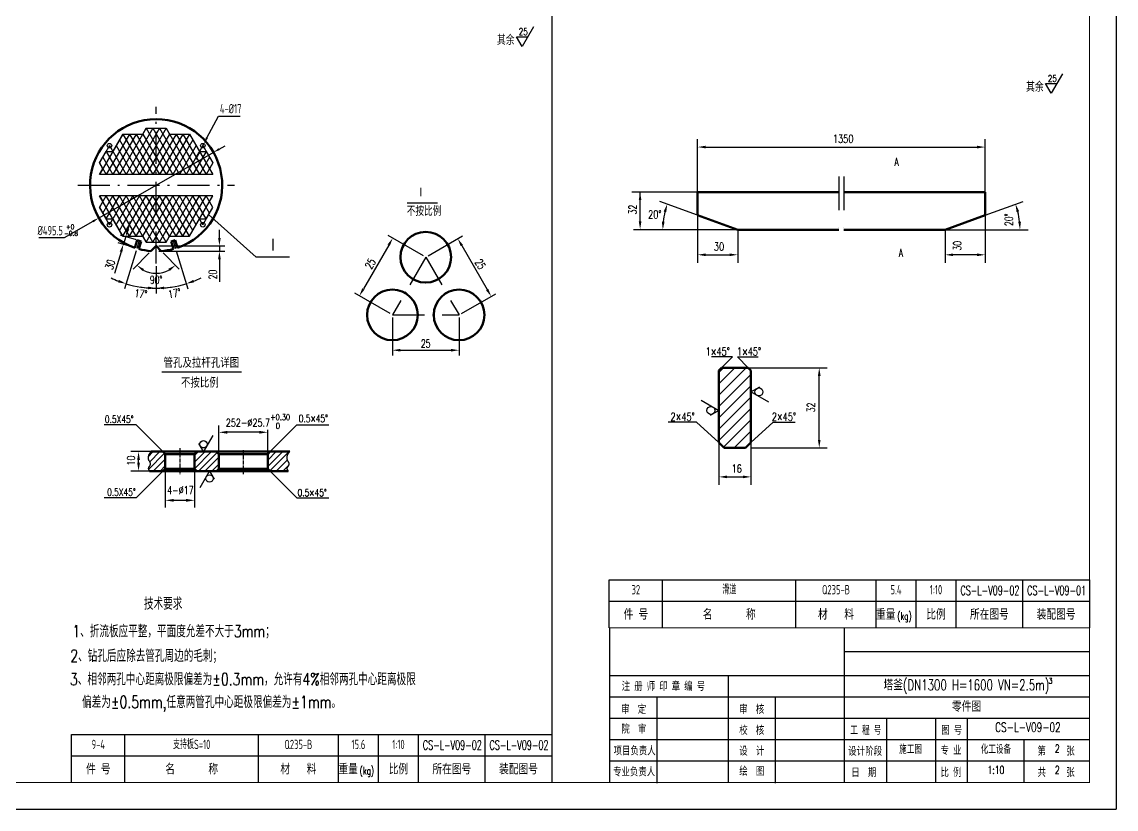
# Model space of a CAD drawing. Extents: x 28446 to 36913, y 3260 to 15560.
# Drawn here: x 32755 to 36856, y 3260 to 6211 of the extents above; entities that cross this region are included whole.
import ezdxf
from ezdxf.enums import TextEntityAlignment as Align

# ---------------------------------------------------------------- set-up
doc = ezdxf.new("R2010")
doc.units = 0
doc.header["$LTSCALE"] = 10
for name, pattern in [('ACAD_ISO10W100', [18.7, 12, -3, 0.7, -3]), ('ACAD_ISO12W100', [22.4, 12, -3, 0.7, -3, 0.7, -3]), ('CENTER', [2, 1.25, -0.25, 0.25, -0.25]), ('DASHDOT', [1, 0.5, -0.25, 0, -0.25]), ('DIVIDE', [31.75, 12.7, -6.35, 0, -6.35, 0, -6.35])]:
    doc.linetypes.add(name, pattern=pattern)
for name, color, linetype in [('1', 7, 'Continuous'), ('2', 1, 'Continuous'), ('ACHSEN', 7, 'DASHDOT'), ('CDR_DWG2', 2, 'Continuous'), ('CDR_DWG4', 3, 'ACAD_ISO12W100'), ('cen', 2, 'CENTER'), ('hgjy', 7, 'Continuous'), ('K1', 4, 'Continuous'), ('RENK', 7, 'Continuous'), ('tank', 1, 'Continuous'), ('tankx', 2, 'ACAD_ISO10W100'), ('tanky', 7, 'Continuous'), ('XS', 2, 'Continuous')]:
    doc.layers.add(name, color=color, linetype=linetype)
doc.layers.add('CDR_DWG1', color=1, linetype='Continuous', lineweight=50)
doc.styles.add('HGCAD', font='gbenor.shx', dxfattribs={"width": 0.75, "bigfont": 'gbcbig.shx'})
doc.styles.add('HZ', font='txt', dxfattribs={"width": 0.75, "bigfont": 'hztxt'})
doc.styles.add('hzfs', font='simplex.shx', dxfattribs={"width": 0.7, "bigfont": 'hzfs.shx'})
doc.styles.add('ST', font='', dxfattribs={"width": 0.75})
doc.styles.get('ST').set_extended_font_data('SimSun')
doc.dimstyles.new('HGCAD$0', dxfattribs={"dimscale": 10, "dimtxt": 3.5, "dimasz": 2.5, "dimexe": 1, "dimexo": 1, "dimgap": 1, "dimtad": 1, "dimdec": 0, "dimdsep": 46, "dimtxsty": 'HGCAD', "dimcen": 0, "dimclrd": 4, "dimclre": 4, "dimclrt": 7, "dimadec": 0, "dimazin": 0, "dimtfac": 0.7, "dimtmove": 0, "dimatfit": 0, "dimfxl": 1, "dimarcsym": 0})
doc.dimstyles.new('HGCAD$2', dxfattribs={"dimscale": 10, "dimtxt": 3.5, "dimasz": 2.5, "dimexe": 1, "dimexo": 1, "dimgap": 1, "dimtad": 2, "dimtih": 1, "dimdec": 0, "dimdsep": 46, "dimtxsty": 'HGCAD', "dimcen": 0, "dimclrd": 4, "dimclre": 4, "dimclrt": 7, "dimadec": 0, "dimazin": 0, "dimtfac": 0.7, "dimtmove": 0, "dimatfit": 0, "dimfxl": 1, "dimarcsym": 0})
doc.dimstyles.new('HGCAD$3', dxfattribs={"dimscale": 10, "dimtxt": 3.5, "dimasz": 2.5, "dimexe": 1, "dimexo": 1, "dimgap": 1, "dimtad": 1, "dimtoh": 1, "dimdec": 0, "dimdsep": 46, "dimtxsty": 'HGCAD', "dimcen": 0, "dimclrd": 4, "dimclre": 4, "dimclrt": 7, "dimadec": 0, "dimazin": 0, "dimtfac": 0.7, "dimtmove": 0, "dimatfit": 0, "dimfxl": 1, "dimarcsym": 0})

# ---------------------------------------------------------------- blocks, each defined once
blk = doc.blocks.new('*D92')
at = {"color": 4, "lineweight": -2}
for p, q in [((33494.5, 5734.2), (33516.2, 5746.6)), ((33472.8, 5721.8), (33042.7, 5475.7)), ((33021, 5463.2), (32912.6, 5401.2)), ((32912.6, 5401.2), (32818.5, 5401.2))]:
    blk.add_line(p, q, dxfattribs=at)
at = {"color": 4}
for points in [[(33492.4, 5737.8), (33496.5, 5730.6), (33472.8, 5721.8)], [(33018.9, 5466.9), (33023.1, 5459.6), (33042.7, 5475.7)]]:
    blk.add_solid(points, dxfattribs=at)
at = {"layer": 'Defpoints', "color": 0}
for p in [(33472.8, 5721.8), (33042.7, 5475.7)]:
    blk.add_point(p, dxfattribs=at)
at = {"color": 7, "insert": (32860.6, 5428.7), "char_height": 35, "attachment_point": 5, "style": 'HGCAD'}
blk.add_mtext('%%C495.5', dxfattribs=at)
blk = doc.blocks.new('*D111')
at = {"color": 4, "lineweight": -2}
for p, q in [((33448.1, 5776.2), (33491, 5858.1)), ((33491, 5858.1), (33573.2, 5858.1)), ((33429, 5739.9), (33436.5, 5754.1)), ((33417.4, 5717.8), (33405.8, 5695.6))]:
    blk.add_line(p, q, dxfattribs=at)
at = {"color": 4}
for points in [[(33444.4, 5778.1), (33451.8, 5774.3), (33436.5, 5754.1)], [(33413.7, 5719.7), (33421.1, 5715.8), (33429, 5739.9)]]:
    blk.add_solid(points, dxfattribs=at)
at = {"layer": 'Defpoints', "color": 0}
for p in [(33436.5, 5754.1), (33429, 5739.9)]:
    blk.add_point(p, dxfattribs=at)
at = {"color": 7, "insert": (33537.1, 5885.6), "char_height": 35, "attachment_point": 5, "style": 'HGCAD'}
blk.add_mtext('4-%%C17', dxfattribs=at)
blk = doc.blocks.new('*D122')
at = {"layer": 'ACHSEN', "color": 4, "linetype": 'ByBlock', "lineweight": -2}
for p, q in [((33182.4, 5352.2), (33139, 5210.2)), ((33257.7, 5294.9), (33257.7, 5192.5))]:
    blk.add_line(p, q, dxfattribs=at)
for start, end in [(244.0973, 248.5487), (253, 270), (274.4513, 278.9027)]:
    blk.add_arc((33257.7, 5598.7), 386.2, start, end, dxfattribs=at)
at = {"layer": 'ACHSEN', "color": 4, "linetype": 'ByBlock'}
for points in [[(33118.1, 5244), (33114.8, 5234.5), (33144.8, 5229.4)], [(33287.9, 5208.7), (33287.5, 5218.6), (33257.7, 5212.5)]]:
    blk.add_solid(points, dxfattribs=at)
at = {"layer": 'Defpoints', "color": 0, "linetype": 'ByBlock'}
for p in [(33257.7, 5892.5), (33194.1, 5390.5), (33185.3, 5361.8), (33257.7, 5304.9), (33181.8, 5220)]:
    blk.add_point(p, dxfattribs=at)
at = {"layer": 'ACHSEN', "color": 7, "linetype": 'ByBlock', "insert": (33200.6, 5191.5), "char_height": 30, "attachment_point": 5, "rotation": 352.0084, "style": 'hzfs'}
blk.add_mtext('17°', dxfattribs=at)
blk = doc.blocks.new('*D123')
at = {"layer": 'ACHSEN', "color": 4, "linetype": 'ByBlock', "lineweight": -2}
for p, q in [((33333.1, 5352.2), (33376.5, 5210.2)), ((33257.7, 5225.1), (33257.7, 5192.5))]:
    blk.add_line(p, q, dxfattribs=at)
for start, end in [(291.4513, 295.9027), (261.0973, 265.5487), (270, 287)]:
    blk.add_arc((33257.7, 5598.7), 386.2, start, end, dxfattribs=at)
at = {"layer": 'ACHSEN', "color": 4, "linetype": 'ByBlock'}
for points in [[(33228, 5218.6), (33227.6, 5208.7), (33257.7, 5212.5)], [(33400.6, 5234.5), (33397.3, 5244), (33370.7, 5229.4)]]:
    blk.add_solid(points, dxfattribs=at)
at = {"layer": 'Defpoints', "color": 0, "linetype": 'ByBlock'}
for p in [(33257.7, 5962.3), (33321.4, 5390.5), (33330.2, 5361.8), (33257.7, 5235.1), (33295.9, 5214.4)]:
    blk.add_point(p, dxfattribs=at)
at = {"layer": 'ACHSEN', "color": 7, "linetype": 'ByBlock', "insert": (33326.6, 5193.3), "char_height": 30, "attachment_point": 5, "rotation": 9.6348, "style": 'hzfs'}
blk.add_mtext('17°', dxfattribs=at)
blk = doc.blocks.new('*D124')
at = {"layer": 'ACHSEN', "color": 4, "linetype": 'ByBlock', "lineweight": -2}
for p, q in [((33231.4, 5344.7), (33171.2, 5284.5)), ((33284.1, 5344.7), (33344.3, 5284.5))]:
    blk.add_line(p, q, dxfattribs=at)
blk.add_arc((33257.7, 5371), 102.4, 241.8517, 298.1483, dxfattribs=at)
at = {"layer": 'ACHSEN', "color": 4, "linetype": 'ByBlock'}
for points in [[(33206.5, 5276.7), (33212.4, 5284.7), (33185.3, 5298.6)], [(33303, 5284.7), (33309, 5276.7), (33330.1, 5298.6)]]:
    blk.add_solid(points, dxfattribs=at)
at = {"layer": 'Defpoints', "color": 0, "linetype": 'ByBlock'}
for p in [(33238.5, 5351.7), (33257.7, 5371), (33257.7, 5371), (33277, 5351.7), (33231.2, 5272.1)]:
    blk.add_point(p, dxfattribs=at)
at = {"layer": 'ACHSEN', "color": 7, "linetype": 'ByBlock', "insert": (33257.7, 5243.6), "char_height": 30, "attachment_point": 5, "style": 'hzfs'}
blk.add_mtext('90°', dxfattribs=at)
blk = doc.blocks.new('*D125')
at = {"layer": 'ACHSEN', "color": 4, "linetype": 'ByBlock', "lineweight": -2}
for p, q in [((33495, 5401), (33495, 5431)), ((33267.7, 5371), (33515, 5371)), ((33267.7, 5351), (33515, 5351)), ((33495, 5371), (33495, 5351)), ((33495, 5321), (33495, 5237))]:
    blk.add_line(p, q, dxfattribs=at)
at = {"layer": 'ACHSEN', "color": 4, "linetype": 'ByBlock'}
for points in [[(33490, 5401), (33500, 5401), (33495, 5371)], [(33490, 5321), (33500, 5321), (33495, 5351)]]:
    blk.add_solid(points, dxfattribs=at)
at = {"layer": 'Defpoints', "color": 0, "linetype": 'ByBlock'}
for p in [(33257.7, 5371), (33257.7, 5351), (33495, 5351)]:
    blk.add_point(p, dxfattribs=at)
at = {"layer": 'ACHSEN', "color": 7, "linetype": 'ByBlock', "insert": (33470, 5264), "char_height": 30, "attachment_point": 5, "rotation": 90, "style": 'hzfs'}
blk.add_mtext('20', dxfattribs=at)
blk = doc.blocks.new('*D126')
at = {"layer": 'ACHSEN', "color": 4, "linetype": 'ByBlock', "lineweight": -2}
for p, q in [((33152.5, 5434.6), (33161.3, 5463.3)), ((33175.7, 5364.7), (33115.8, 5383)), ((33184.5, 5393.4), (33124.6, 5411.7)), ((33143.7, 5405.9), (33135, 5377.2)), ((33126.2, 5348.5), (33101.6, 5268.2))]:
    blk.add_line(p, q, dxfattribs=at)
at = {"layer": 'ACHSEN', "color": 4, "linetype": 'ByBlock'}
for points in [[(33147.7, 5436), (33157.3, 5433.1), (33143.7, 5405.9)], [(33121.4, 5350), (33131, 5347), (33135, 5377.2)]]:
    blk.add_solid(points, dxfattribs=at)
at = {"layer": 'Defpoints', "color": 0, "linetype": 'ByBlock'}
for p in [(33135, 5377.2), (33194.1, 5390.5), (33185.3, 5361.8)]:
    blk.add_point(p, dxfattribs=at)
at = {"layer": 'ACHSEN', "color": 7, "linetype": 'ByBlock', "insert": (33085.6, 5301.3), "char_height": 30, "attachment_point": 5, "rotation": 73, "style": 'hzfs'}
blk.add_mtext('30', dxfattribs=at)
blk = doc.blocks.new('*D127')
at = {"layer": 'Defpoints', "color": 0, "linetype": 'ByBlock'}
for p in [(34268.2, 5328.9), (34019.6, 5183.8), (34143.2, 5112.4)]:
    blk.add_point(p, dxfattribs=at)
at = {"layer": 'RENK', "color": 4, "linetype": 'ByBlock', "lineweight": -2}
for p, q in [((34129.6, 5374.3), (34034.6, 5209.7)), ((34259.5, 5333.9), (34127.2, 5410.3)), ((34134.5, 5117.4), (34002.2, 5193.8))]:
    blk.add_line(p, q, dxfattribs=at)
at = {"layer": 'RENK', "color": 4, "linetype": 'ByBlock'}
for points in [[(34125.2, 5376.8), (34133.9, 5371.8), (34144.6, 5400.3)], [(34030.2, 5212.2), (34038.9, 5207.2), (34019.6, 5183.8)]]:
    blk.add_solid(points, dxfattribs=at)
at = {"layer": 'RENK', "color": 7, "linetype": 'ByBlock', "insert": (34060.4, 5304.5), "char_height": 30, "attachment_point": 5, "rotation": 60, "style": 'hzfs'}
blk.add_mtext('25', dxfattribs=at)
blk = doc.blocks.new('*D128')
at = {"layer": 'Defpoints', "color": 0, "linetype": 'ByBlock'}
for p in [(34268.2, 5328.9), (34513.5, 5181.8), (34393.2, 5112.4)]:
    blk.add_point(p, dxfattribs=at)
at = {"layer": 'RENK', "color": 4, "linetype": 'ByBlock', "lineweight": -2}
for p, q in [((34276.9, 5333.9), (34405.8, 5408.4)), ((34403.5, 5372.4), (34498.5, 5207.8)), ((34401.9, 5117.4), (34530.8, 5191.8))]:
    blk.add_line(p, q, dxfattribs=at)
at = {"layer": 'RENK', "color": 4, "linetype": 'ByBlock'}
for points in [[(34407.9, 5374.9), (34399.2, 5369.9), (34388.5, 5398.4)], [(34502.9, 5210.3), (34494.2, 5205.3), (34513.5, 5181.8)]]:
    blk.add_solid(points, dxfattribs=at)
at = {"layer": 'RENK', "color": 7, "linetype": 'ByBlock', "insert": (34472.7, 5302.6), "char_height": 30, "attachment_point": 5, "rotation": 300, "style": 'hzfs'}
blk.add_mtext('25', dxfattribs=at)
blk = doc.blocks.new('*D129')
at = {"layer": 'Defpoints', "color": 0, "linetype": 'ByBlock'}
for p in [(34143.2, 5112.4), (34393.2, 5112.4), (34393.2, 4980.2)]:
    blk.add_point(p, dxfattribs=at)
at = {"layer": 'RENK', "color": 4, "linetype": 'ByBlock', "lineweight": -2}
for p, q in [((34143.2, 5102.4), (34143.2, 4960.2)), ((34393.2, 5102.4), (34393.2, 4960.2)), ((34173.2, 4980.2), (34363.2, 4980.2))]:
    blk.add_line(p, q, dxfattribs=at)
at = {"layer": 'RENK', "color": 4, "linetype": 'ByBlock'}
for points in [[(34173.2, 4985.2), (34173.2, 4975.2), (34143.2, 4980.2)], [(34363.2, 4985.2), (34363.2, 4975.2), (34393.2, 4980.2)]]:
    blk.add_solid(points, dxfattribs=at)
at = {"layer": 'RENK', "color": 7, "linetype": 'ByBlock', "insert": (34268.2, 5005.2), "char_height": 30, "attachment_point": 5, "style": 'hzfs'}
blk.add_mtext('25', dxfattribs=at)
blk = doc.blocks.new('MM')
at = {"layer": 'XS', "color": 3}
blk.add_lwpolyline([(3.85, 6.67), (0, 0), (-1.93, 3.33)], dxfattribs=at)
blk.add_circle((0, 3), 1.5, dxfattribs=at)
blk = doc.blocks.new('*X147')
at = {"layer": '1', "color": 0, "linetype": 'Continuous'}
for p, q in [((-21545.07, -21449.76), (-21534.83, -21439.51)), ((-21545.07, -21445.51), (-21539.07, -21439.51)), ((-21545.07, -21441.27), (-21543.31, -21439.51)), ((-21545.07, -21454), (-21533.07, -21442)), ((-21545.07, -21458.24), (-21533.07, -21446.24)), ((-21545.07, -21462.48), (-21533.07, -21450.48)), ((-21545.07, -21466.73), (-21533.07, -21454.73)), ((-21543.61, -21469.51), (-21533.07, -21458.97)), ((-21539.37, -21469.51), (-21533.07, -21463.21)), ((-21535.13, -21469.51), (-21533.07, -21467.45))]:
    blk.add_line(p, q, dxfattribs=at)

msp = doc.modelspace()

# ---------------------------------------------------------------- linework, layer by layer
for p, q in [((36855.994, 9200.017), (36855.994, 3260.017)), ((34740.994, 9100.017), (34740.994, 3360.017)), ((35287.554, 5572.778), (35287.554, 5771.624)), ((36365.106, 5572.778), (36365.106, 5771.624)), ((35317.554, 5741.624), (36335.106, 5741.624)), ((35287.554, 5572.778), (35040.416, 5572.778)), ((35071.77, 5463.218), (35071.77, 5572.778)), ((35287.554, 5486.433), (35145.566, 5538.112)), ((36365.106, 5486.433), (36507.093, 5538.112)), ((33453.642, 5488.548), (33632.787, 5329.094)), ((35287.554, 5484.301), (35287.554, 5307.848)), ((36365.106, 5484.301), (36365.106, 5307.848)), ((35126.827, 5431.837), (35047.417, 5431.837)), ((35437.554, 5431.837), (35126.827, 5431.837)), ((35437.554, 5431.837), (35437.554, 5307.848)), ((36215.106, 5431.837), (36525.832, 5431.837)), ((36215.106, 5431.837), (36215.106, 5307.848)), ((35317.554, 5337.848), (35407.554, 5337.848)), ((36335.106, 5337.848), (36245.106, 5337.848)), ((35418.147, 4955.566), (35339.501, 4955.566)), ((35377.214, 4913.776), (35418.147, 4955.566)), ((35436.281, 4955.566), (35514.927, 4955.566)), ((35477.214, 4913.776), (35436.281, 4955.566)), ((35477.214, 4913.776), (35773.286, 4913.776)), ((35743.286, 4643.776), (35743.286, 4883.776)), ((33182.816, 4700.146), (33063.502, 4700.146)), ((33282.888, 4600.074), (33182.816, 4700.146)), ((33493.173, 4590.932), (33493.173, 4697.754)), ((33676.031, 4590.932), (33676.031, 4682.25)), ((33685.173, 4600.074), (33785.245, 4700.146)), ((33785.245, 4700.146), (33904.56, 4700.146)), ((35283.33, 4711.031), (35176.454, 4711.031)), ((35367.214, 4633.776), (35283.33, 4711.031)), ((35487.214, 4633.776), (35571.098, 4711.031)), ((35571.098, 4711.031), (35653.581, 4711.031)), ((33644.031, 4672.507), (33525.173, 4672.507)), ((33239.107, 4600.074), (33162.653, 4600.074)), ((33247.201, 4600.074), (33228.063, 4580.936)), ((33289.288, 4593.674), (33229.041, 4533.427)), ((33271.445, 4600.074), (33233.773, 4562.403)), ((33465.394, 4600.074), (33401.394, 4536.074)), ((33441.151, 4600.074), (33401.745, 4560.669)), ((33416.907, 4600.074), (33401.745, 4584.912)), ((33486.834, 4597.271), (33416.495, 4526.932)), ((33707.831, 4600.074), (33676.031, 4568.274)), ((33732.074, 4600.074), (33676.031, 4544.031)), ((33756.318, 4600.074), (33684.174, 4527.931)), ((35367.214, 4633.776), (35367.214, 4475.331)), ((35487.214, 4633.776), (35487.214, 4475.331)), ((35487.214, 4613.776), (35773.286, 4613.776)), ((33191.91, 4558.932), (33191.91, 4568.074)), ((33292.031, 4572.173), (33246.789, 4526.932)), ((33493.173, 4579.366), (33440.739, 4526.932)), ((33493.173, 4553.506), (33466.599, 4526.932)), ((33749.103, 4568.616), (33707.419, 4526.932)), ((33233.187, 4526.932), (33162.653, 4526.932)), ((33282.888, 4526.932), (33182.816, 4426.86)), ((33292.031, 4546.313), (33272.649, 4526.932)), ((33292.031, 4536.074), (33292.031, 4390.027)), ((33401.745, 4536.074), (33401.745, 4390.027)), ((33685.173, 4526.932), (33785.245, 4426.86)), ((33753.108, 4546.761), (33733.279, 4526.932)), ((35397.214, 4505.331), (35457.214, 4505.331)), ((33182.816, 4426.86), (33063.502, 4426.86)), ((33369.745, 4417.456), (33324.031, 4417.456)), ((33785.245, 4426.86), (33904.56, 4426.86)), ((36755.994, 4120.017), (36755.994, 3940.017)), ((36755.994, 3850.017), (35837.623, 3850.017)), ((36755.994, 3760.017), (34958.781, 3760.017)), ((36755.994, 3680.017), (34958.781, 3680.017)), ((36755.994, 3600.017), (34958.781, 3600.017)), ((36297.222, 3600.017), (36297.222, 3360.017)), ((34740.994, 3540.017), (34740.994, 3360.017)), ((36755.994, 3520.017), (34958.781, 3520.017)), ((36755.994, 3440.017), (34958.781, 3440.017)), ((28445.994, 3260.017), (36855.994, 3260.017))]:
    msp.add_line(p, q)
at = {"color": 0, "linetype": 'ByBlock'}
for p, q in [((33132.735, 5790.286), (33045.235, 5638.731)), ((33157.735, 5790.286), (33070.235, 5638.731)), ((33182.735, 5790.286), (33095.235, 5638.731)), ((33220.235, 5811.936), (33120.235, 5638.731)), ((33132.735, 5790.286), (33220.235, 5638.731)), ((33245.235, 5811.936), (33145.235, 5638.731)), ((33157.735, 5790.286), (33245.235, 5638.731)), ((33270.235, 5811.936), (33170.235, 5638.731)), ((33182.735, 5790.286), (33270.235, 5638.731)), ((33295.235, 5811.936), (33195.235, 5638.731)), ((33207.735, 5790.286), (33295.235, 5638.731)), ((33220.235, 5811.936), (33320.235, 5638.731)), ((33307.735, 5790.286), (33220.235, 5638.731)), ((33245.235, 5811.936), (33345.235, 5638.731)), ((33332.735, 5790.286), (33245.235, 5638.731)), ((33270.235, 5811.936), (33370.235, 5638.731)), ((33357.735, 5790.286), (33270.235, 5638.731)), ((33295.235, 5811.936), (33395.235, 5638.731)), ((33382.735, 5790.286), (33295.235, 5638.731)), ((33332.735, 5790.286), (33420.235, 5638.731)), ((33357.735, 5790.286), (33445.235, 5638.731)), ((33382.735, 5790.286), (33470.235, 5638.731)), ((33082.735, 5746.984), (33045.235, 5682.032)), ((33082.735, 5746.984), (33145.235, 5638.731)), ((33107.735, 5746.984), (33170.235, 5638.731)), ((33120.235, 5768.635), (33195.235, 5638.731)), ((33395.235, 5768.635), (33320.235, 5638.731)), ((33407.735, 5746.984), (33345.235, 5638.731)), ((33432.735, 5746.984), (33370.235, 5638.731)), ((33432.735, 5746.984), (33470.235, 5682.032)), ((33057.735, 5703.683), (33095.235, 5638.731)), ((33070.235, 5725.334), (33120.235, 5638.731)), ((33445.235, 5725.334), (33395.235, 5638.731)), ((33457.735, 5703.683), (33420.235, 5638.731)), ((33045.235, 5682.032), (33070.235, 5638.731)), ((33470.235, 5682.032), (33445.235, 5638.731)), ((33470.235, 5638.731), (33045.235, 5638.731)), ((33132.735, 5407.177), (33045.235, 5558.731)), ((33045.235, 5515.43), (33070.235, 5558.731)), ((33470.235, 5558.731), (33045.235, 5558.731)), ((33057.735, 5493.779), (33095.235, 5558.731)), ((33157.735, 5407.177), (33070.235, 5558.731)), ((33070.235, 5472.129), (33120.235, 5558.731)), ((33082.735, 5450.478), (33145.235, 5558.731)), ((33182.735, 5407.177), (33095.235, 5558.731)), ((33107.735, 5450.478), (33170.235, 5558.731)), ((33220.235, 5385.526), (33120.235, 5558.731)), ((33120.235, 5428.827), (33195.235, 5558.731)), ((33132.735, 5407.177), (33220.235, 5558.731)), ((33245.235, 5385.526), (33145.235, 5558.731)), ((33157.735, 5407.177), (33245.235, 5558.731)), ((33270.235, 5385.526), (33170.235, 5558.731)), ((33182.735, 5407.177), (33270.235, 5558.731)), ((33295.235, 5385.526), (33195.235, 5558.731)), ((33207.735, 5407.177), (33295.235, 5558.731)), ((33307.735, 5407.177), (33220.235, 5558.731)), ((33220.235, 5385.526), (33320.235, 5558.731)), ((33332.735, 5407.177), (33245.235, 5558.731)), ((33245.235, 5385.526), (33345.235, 5558.731)), ((33270.235, 5385.526), (33370.235, 5558.731)), ((33357.735, 5407.177), (33270.235, 5558.731)), ((33295.235, 5385.526), (33395.235, 5558.731)), ((33382.735, 5407.177), (33295.235, 5558.731)), ((33395.235, 5428.827), (33320.235, 5558.731)), ((33332.735, 5407.177), (33420.235, 5558.731)), ((33407.735, 5450.478), (33345.235, 5558.731)), ((33357.735, 5407.177), (33445.235, 5558.731)), ((33432.735, 5450.478), (33370.235, 5558.731)), ((33382.735, 5407.177), (33470.235, 5558.731)), ((33445.235, 5472.129), (33395.235, 5558.731)), ((33457.735, 5493.779), (33420.235, 5558.731)), ((33470.235, 5515.43), (33445.235, 5558.731)), ((33082.735, 5450.478), (33045.235, 5515.43)), ((33432.735, 5450.478), (33470.235, 5515.43))]:
    msp.add_line(p, q, dxfattribs=at)
at = {"color": 7}
for p, q in [((35837.623, 3360.017), (35837.623, 3940.017)), ((35402.918, 3360.017), (35402.918, 3760.017)), ((35135.781, 3357.65), (35135.781, 3680.017)), ((35579.918, 3357.65), (35579.918, 3680.017)), ((35996.499, 3360.017), (35996.499, 3600.017)), ((36180.313, 3360.017), (36180.313, 3600.017)), ((36511.911, 3360.017), (36511.911, 3520.017))]:
    msp.add_line(p, q, dxfattribs=at)
for points in [[(34671.735, 6191.811), (34629.678, 6118.966), (34608.65, 6155.389), (34650.707, 6155.389)], [(36654.944, 6016.331), (36612.887, 5943.486), (36591.858, 5979.908), (36633.916, 5979.908)], [(33470.559, 4661.043), (33435.359, 4600.074), (33417.759, 4630.559)], [(33422.312, 4465.963), (33457.512, 4526.932), (33475.112, 4496.448)]]:
    msp.add_lwpolyline(points)
for centre in [(33435.359, 4627.503), (33457.512, 4499.503)]:
    msp.add_circle(centre, 13.714)
for centre, start, end in [((35437.554, 5431.837), 166.125858, 173.874142), ((36215.106, 5431.837), 6.125858, 13.874142)]:
    msp.add_arc(centre, 280.727, start, end)
for points in [[(35317.554, 5746.624), (35317.554, 5736.624), (35287.554, 5741.624)], [(36335.106, 5746.624), (36335.106, 5736.624), (36365.106, 5741.624)], [(35066.77, 5542.778), (35076.77, 5542.778), (35071.77, 5572.778)], [(35160.234, 5500.609), (35169.801, 5497.696), (35173.757, 5527.851)], [(36492.425, 5500.609), (36482.859, 5497.696), (36478.902, 5527.851)], [(35066.77, 5463.218), (35076.77, 5463.218), (35071.77, 5433.218)], [(35163.423, 5461.527), (35153.437, 5462.062), (35156.827, 5431.837)], [(36489.237, 5461.527), (36499.222, 5462.062), (36495.832, 5431.837)], [(35317.554, 5342.848), (35317.554, 5332.848), (35287.554, 5337.848)], [(35407.554, 5342.848), (35407.554, 5332.848), (35437.554, 5337.848)], [(36245.106, 5342.848), (36245.106, 5332.848), (36215.106, 5337.848)], [(36335.106, 5342.848), (36335.106, 5332.848), (36365.106, 5337.848)], [(35738.286, 4883.776), (35748.286, 4883.776), (35743.286, 4913.776)], [(33525.173, 4677.84), (33525.173, 4667.173), (33493.173, 4672.507)], [(33644.031, 4677.84), (33644.031, 4667.173), (33676.031, 4672.507)], [(35738.286, 4643.776), (35748.286, 4643.776), (35743.286, 4613.776)], [(33186.577, 4568.074), (33197.243, 4568.074), (33191.91, 4600.074)], [(33186.577, 4558.932), (33197.243, 4558.932), (33191.91, 4526.932)], [(35397.214, 4510.331), (35397.214, 4500.331), (35367.214, 4505.331)], [(35457.214, 4510.331), (35457.214, 4500.331), (35487.214, 4505.331)], [(33324.031, 4422.789), (33324.031, 4412.122), (33292.031, 4417.456)], [(33369.745, 4422.789), (33369.745, 4412.122), (33401.745, 4417.456)]]:
    msp.add_solid(points)
at = {"layer": '2', "linetype": 'ByBlock'}
for p, q in [((33095.235, 5725.334), (33132.735, 5790.286)), ((33132.735, 5790.286), (33207.735, 5790.286)), ((33207.735, 5790.286), (33220.235, 5811.936)), ((33220.235, 5811.936), (33295.235, 5811.936)), ((33295.235, 5811.936), (33307.735, 5790.286)), ((33307.735, 5790.286), (33382.735, 5790.286)), ((33382.735, 5790.286), (33420.235, 5725.334)), ((33045.235, 5682.032), (33070.235, 5725.334)), ((33070.235, 5725.334), (33095.235, 5725.334)), ((33420.235, 5725.334), (33445.235, 5725.334)), ((33445.235, 5725.334), (33470.235, 5682.032)), ((33057.735, 5660.382), (33045.235, 5682.032)), ((33045.235, 5638.731), (33057.735, 5660.382)), ((33470.235, 5682.032), (33457.735, 5660.382)), ((33457.735, 5660.382), (33470.235, 5638.731)), ((33470.235, 5638.731), (33045.235, 5638.731)), ((33045.235, 5558.731), (33057.735, 5537.08)), ((33470.235, 5558.731), (33045.235, 5558.731)), ((33057.735, 5537.08), (33045.235, 5515.43)), ((33457.735, 5537.08), (33470.235, 5558.731)), ((33470.235, 5515.43), (33457.735, 5537.08)), ((33045.235, 5515.43), (33070.235, 5472.129)), ((33445.235, 5472.129), (33470.235, 5515.43)), ((33070.235, 5472.129), (33095.235, 5472.129)), ((33095.235, 5472.129), (33132.735, 5407.177)), ((33382.735, 5407.177), (33420.235, 5472.129)), ((33420.235, 5472.129), (33445.235, 5472.129)), ((33132.735, 5407.177), (33207.735, 5407.177)), ((33207.735, 5407.177), (33220.235, 5385.526)), ((33220.235, 5385.526), (33295.235, 5385.526)), ((33295.235, 5385.526), (33307.735, 5407.177)), ((33307.735, 5407.177), (33382.735, 5407.177))]:
    msp.add_line(p, q, dxfattribs=at)
for centre in [(33082.735, 5746.984), (33432.735, 5746.984), (33082.735, 5450.478), (33432.735, 5450.478)]:
    msp.add_circle(centre, 8.5, dxfattribs=at)
at = {"layer": 'CDR_DWG1', "color": 1}
for p, q in [((35287.554, 5572.778), (35817.128, 5572.778)), ((35287.554, 5572.778), (35287.554, 5486.433)), ((36365.106, 5572.778), (35835.531, 5572.778)), ((36365.106, 5572.778), (36365.106, 5486.433)), ((35437.554, 5431.837), (35287.554, 5486.433)), ((36215.106, 5431.837), (36365.106, 5486.433)), ((35817.128, 5431.837), (35437.554, 5431.837)), ((35835.531, 5431.837), (36215.106, 5431.837)), ((35377.214, 4913.776), (35367.214, 4903.776)), ((35367.214, 4903.776), (35367.214, 4633.776)), ((35377.214, 4913.776), (35477.214, 4913.776)), ((35477.214, 4913.776), (35487.214, 4903.776)), ((35487.214, 4903.776), (35487.214, 4633.776)), ((35387.214, 4613.776), (35367.214, 4633.776)), ((35387.214, 4613.776), (35467.214, 4613.776)), ((35467.214, 4613.776), (35487.214, 4633.776))]:
    msp.add_line(p, q, dxfattribs=at)
at = {"layer": 'CDR_DWG1'}
for p, q in [((33186.42, 5392.835), (33177.687, 5364.269)), ((33186.42, 5392.835), (33201.721, 5388.157)), ((33201.721, 5388.157), (33192.988, 5359.591)), ((33329.049, 5392.835), (33313.748, 5388.157)), ((33313.748, 5388.157), (33322.481, 5359.591)), ((33329.049, 5392.835), (33337.782, 5364.269)), ((33257.735, 5370.981), (33238.484, 5351.73)), ((33257.735, 5370.981), (33276.985, 5351.73)), ((33287.062, 4600.074), (33239.107, 4600.074)), ((33292.031, 4590.932), (33282.888, 4600.074)), ((33406.714, 4600.074), (33287.062, 4600.074)), ((33401.745, 4590.932), (33410.888, 4600.074)), ((33488.205, 4600.074), (33406.714, 4600.074)), ((33493.173, 4590.932), (33484.031, 4600.074)), ((33680.999, 4600.074), (33488.205, 4600.074)), ((33676.031, 4590.932), (33685.173, 4600.074)), ((33758.713, 4600.074), (33680.999, 4600.074)), ((33401.745, 4590.932), (33292.031, 4590.932)), ((33292.031, 4536.074), (33292.031, 4590.932)), ((33401.745, 4536.074), (33401.745, 4590.932)), ((33676.031, 4590.932), (33493.173, 4590.932)), ((33493.173, 4536.074), (33493.173, 4590.932)), ((33676.031, 4536.074), (33676.031, 4590.932)), ((33752.793, 4526.932), (33233.187, 4526.932)), ((33292.031, 4536.074), (33282.888, 4526.932)), ((33401.745, 4536.074), (33292.031, 4536.074)), ((33401.745, 4536.074), (33410.888, 4526.932)), ((33493.173, 4536.074), (33484.031, 4526.932)), ((33676.031, 4536.074), (33493.173, 4536.074)), ((33676.031, 4536.074), (33685.173, 4526.932))]:
    msp.add_line(p, q, dxfattribs=at)
at = {"layer": 'CDR_DWG1', "linetype": 'ByBlock'}
for centre in [(34268.197, 5328.882), (34143.197, 5112.376), (34393.197, 5112.376)]:
    msp.add_circle(centre, 95, dxfattribs=at)
at = {"layer": 'CDR_DWG1'}
for start, end in [(288.850438, 251.149562), (254.850438, 265.543449), (274.456551, 285.149562)]:
    msp.add_arc((33257.735, 5598.731), 247.75, start, end, dxfattribs=at)
at = {"layer": 'CDR_DWG2'}
msp.add_line((34198.752, 5532.866), (34312.714, 5532.866), dxfattribs=at)
for points in [[(35914.673, 5643.13, 0, 0, 0), (35914.673, 5685.961, 0, 0, 0), (35953.961, 5685.961, 15, 0, 0), (35998.606, 5685.961, 0, 0, 0)], [(35914.673, 5377.797, 0, 0, 0), (35914.673, 5334.966, 0, 0, 0), (35953.961, 5334.966, 15, 0, 0), (35998.606, 5334.966, 0, 0, 0)]]:
    msp.add_lwpolyline(points, format="xyseb", dxfattribs=at)
at = {"layer": 'CDR_DWG4', "linetype": 'DIVIDE'}
for p, q in [((35817.128, 5631.875), (35817.128, 5398.718)), ((35835.531, 5631.875), (35835.531, 5398.718))]:
    msp.add_line(p, q, dxfattribs=at)
at = {"layer": 'CDR_DWG4'}
for points in [[(33239.107, 4600.074, 0.09286975), (33230.722, 4589.136, 0.10793428), (33227.735, 4577.622, 0.19803153), (33232.984, 4563.342, -0.24327537), (33236.302, 4551.163, -0.17779615), (33231.858, 4544.126, 0.21310004), (33228.514, 4537.934, 0.11980041), (33229.428, 4532.382, 0.10139625), (33233.187, 4526.932)], [(33758.713, 4600.074, 0.09286975), (33750.328, 4589.136, 0.10793428), (33747.341, 4577.622, 0.19803153), (33752.59, 4563.342, -0.24327537), (33755.908, 4551.163, -0.17779615), (33751.464, 4544.126, 0.21310004), (33748.12, 4537.934, 0.11980041), (33749.034, 4532.382, 0.10139625), (33752.793, 4526.932)]]:
    msp.add_lwpolyline(points, format="xyb", dxfattribs=at)
at = {"layer": 'cen'}
for p, q in [((33346.888, 4612.694), (33346.888, 4516.173)), ((33584.602, 4605.888), (33584.602, 4515.351))]:
    msp.add_line(p, q, dxfattribs=at)
at = {"layer": 'hgjy'}
msp.add_line((33279.028, 4898.936), (33577.274, 4898.936), dxfattribs=at)
at = {"layer": 'K1', "color": 7}
msp.add_line((34958.781, 3360.017), (34958.781, 3940.017), dxfattribs=at)
at = {"layer": 'K1', "const_width": 4}
msp.add_lwpolyline([(36755.994, 3360.017), (36755.994, 9100.017), (28695.994, 9100.017), (28695.994, 3360.017)], close=True, dxfattribs=at)
at = {"layer": 'K1', "color": 7, "const_width": 4}
for points in [[(36755.994, 3940.017), (34958.781, 3940.017), (34958.781, 3360.017)], [(36755.994, 3940.017), (36755.994, 3360.017)], [(36755.994, 3360.017), (34958.781, 3360.017)]]:
    msp.add_lwpolyline(points, dxfattribs=at)
at = {"layer": 'tank'}
for p, q in [((34955.994, 3940.017), (34955.994, 4120.017)), ((34955.994, 4120.017), (36755.994, 4120.017)), ((32940.994, 3360.017), (32940.994, 3540.017)), ((32940.994, 3540.017), (34740.994, 3540.017))]:
    msp.add_line(p, q, dxfattribs=at)
at = {"layer": 'tankx'}
for p, q in [((33257.735, 5304.922), (33257.735, 5892.54)), ((32963.926, 5598.731), (33551.543, 5598.731)), ((33194.071, 5390.496), (33185.299, 5361.807)), ((33321.398, 5390.496), (33330.17, 5361.807)), ((34268.197, 5328.882), (34143.197, 5112.376)), ((34268.197, 5328.882), (34393.197, 5112.376)), ((34143.197, 5112.376), (34393.197, 5112.376))]:
    msp.add_line(p, q, dxfattribs=at)
at = {"layer": 'tanky'}
for p, q in [((33757.787, 5329.094), (33632.787, 5329.094)), ((35155.994, 3940.017), (35155.994, 4120.017)), ((35655.994, 3940.017), (35655.994, 4120.017)), ((35955.994, 3940.017), (35955.994, 4120.017)), ((36105.994, 3940.017), (36105.994, 4120.017)), ((36255.994, 3940.017), (36255.994, 4120.017)), ((36505.994, 3940.017), (36505.994, 4120.017)), ((34955.994, 4040.017), (36755.994, 4040.017)), ((33140.994, 3360.017), (33140.994, 3540.017)), ((33640.994, 3360.017), (33640.994, 3540.017)), ((33940.994, 3360.017), (33940.994, 3540.017)), ((34090.994, 3360.017), (34090.994, 3540.017)), ((34240.994, 3360.017), (34240.994, 3540.017)), ((34490.994, 3360.017), (34490.994, 3540.017)), ((32940.994, 3460.017), (34740.994, 3460.017))]:
    msp.add_line(p, q, dxfattribs=at)

# ---------------------------------------------------------------- block references
at = {"xscale": 10.0000002, "yscale": 10.00000020000016, "zscale": 10.0000002}
msp.add_blockref('*X147', (250817.909, 219308.926), dxfattribs=at)
at = {"yscale": 10.00000020000016, "zscale": 10.0000002}
for p, xscale, rotation in [((35487.214, 4823.925), 10.00000019999993, 270), ((35367.214, 4754.406), 10.00000020000016, 90)]:
    msp.add_blockref('MM', p, dxfattribs=dict(at, xscale=xscale, rotation=rotation))

# ---------------------------------------------------------------- texts
for s, height, style, width, p in [('其余', 32.6531, 'hzfs', 0.75, (34535.214, 6124.77)), ('25', 26.1224, 'hzfs', 0.75, (34616.952, 6161.113)), ('25', 26.1224, 'hzfs', 0.75, (36600.16, 5985.633)), ('其余', 32.6531, 'hzfs', 0.75, (36518.423, 5949.29)), ('1350', 30, 'HZ', 0.75, (35794.33, 5757.624)), ('20%%d', 30, 'HZ', 0.75, (35101.857, 5474.281)), ('-0.8', 18, 'hzfs', 0.75, (32913.363, 5409.202)), ('+0', 18, 'hzfs', 0.75, (32919.849, 5433.654)), ('30', 30, 'HZ', 0.75, (35348.154, 5353.848)), ('1×45%%d', 30, 'HZ', 0.75, (35317.4, 4960.313)), ('1×45%%d', 30, 'HZ', 0.75, (35434.697, 4960.313)), ('0.5X45%%D', 27.4286, 'hzfs', 0.75, (33065.643, 4707.491)), ('252-%%C25.7', 29.25714, 'hzfs', 0.75, (33519.065, 4693.863)), ('+0.30', 22.8571, 'hzfs', 0.75, (33685.623, 4717.811)), ('0.5×45%%D', 27.4286, 'hzfs', 0.75, (33792.234, 4710.573)), ('2×45%%d', 30, 'HZ', 0.75, (35185.843, 4715.778)), ('2×45%%d', 30, 'HZ', 0.75, (35565.549, 4715.778)), ('0', 22.857, 'hzfs', 0.75, (33706.452, 4685.062)), ('16', 30, 'HZ', 0.75, (35414.414, 4521.331)), ('0.5X45%%D', 27.4286, 'hzfs', 0.75, (33073.864, 4434.482)), ('4-%%c17', 29.2571, 'hzfs', 0.75, (33298.851, 4440.983)), ('0.5×45%%D', 27.4286, 'hzfs', 0.75, (33788.093, 4432.428)), ('技术要求', 45.7143, 'hzfs', 0.75, (33212.116, 4007.287)), ('1、折流板应平整，平面度允差不大于3mm；', 45.71429, 'hzfs', 0.75, (32943.625, 3904.096)), ('2、钻孔后应除去管孔周边的毛刺；', 45.71429, 'hzfs', 0.75, (32935.869, 3811.929)), ('3、相邻两孔中心距离极限偏差为%%P0.3mm，允许有4%%%相邻两孔中心距离极限', 45.71429, 'hzfs', 0.75, (32934.776, 3724.223)), ('注 册 师 印 章 编 号', 30, 'ST', 0.75, (35002.933, 3706.595)), ('  偏差为%%p0.5mm,任意两管孔中心距极限偏差为%%p1mm。', 45.71429, 'hzfs', 0.75, (32933.082, 3638.642)), ('审  定', 30, 'ST', 0.75, (35001.007, 3620.289)), ('审  核', 30, 'ST', 0.75, (35443.431, 3620.191)), ('院  审', 30, 'ST', 0.75, (35001.678, 3546.378)), ('校  核', 30, 'ST', 0.75, (35443.431, 3541.507)), ('工 程 号', 30, 'ST', 0.68, (35859.685, 3541.864)), ('图 号', 30, 'ST', 0.75, (36200.363, 3541.864)), ('项目负责人', 30, 'ST', 0.75, (34972.592, 3464.901)), ('设  计', 30, 'ST', 0.75, (35443.431, 3463.855)), ('设计阶段', 30, 'ST', 0.76, (35851.538, 3463.234)), ('专 业', 30, 'ST', 0.75, (36197.889, 3466.59)), ('第     张 ', 30, 'ST', 0.75, (36561.407, 3463.9)), ('专业负责人', 30, 'ST', 0.75, (34970.744, 3386.078)), ('绘  图', 30, 'ST', 0.75, (35443.512, 3388.444)), ('日  期', 30, 'ST', 0.75, (35863.473, 3383.44)), ('比 例', 30, 'ST', 0.75, (36197.941, 3383.9)), ('共     张', 30, 'ST', 0.75, (36561.407, 3383.9))]:
    msp.add_text(s, height=height, dxfattribs=dict(style=style, width=width)).set_placement(p)
for s, height, style, width, p in [('32', 30, 'HZ', 0.7, (35058.784, 5489.324)), ('20%%d', 30, 'HZ', 0.7, (36468.93, 5445.763)), ('30', 30, 'HZ', 0.7, (36275.706, 5353.848)), ('32', 30, 'HZ', 0.7, (35727.286, 4747.776)), ('10', 29.2571, 'hzfs', 0.75, (33178.282, 4547.88))]:
    msp.add_text(s, height=height, rotation=90, dxfattribs=dict(style=style, width=width)).set_placement(p)
at = {"style": 'hzfs', "width": 0.7}
for s, height, p in [('塔釜(DN1300 H=1600 VN=2.5m)', 40, (36294.883, 3722.601)), ('零件图', 40, (36295.515, 3646.703)), ('CS-L-V09-02', 35, (36525.515, 3566.703)), ('施工图', 30, (36085.515, 3486.703)), ('化工设备', 30, (36405.515, 3486.703)), ('2', 30, (36635.515, 3486.703)), ('1:10', 30, (36405.515, 3406.703)), ('2', 30, (36635.515, 3406.703))]:
    msp.add_text(s, height=height, dxfattribs=at).set_placement(p, align=Align.MIDDLE)
at = {"layer": 'CDR_DWG2'}
for s, height, style, width, p in [('A', 30, 'HZ', 0.68, (36025.393, 5671.684)), ('Ⅰ', 32, 'hzfs', 0.75, (34233.939, 5554.013)), ('不按比例', 32, 'hzfs', 0.75, (34197.209, 5484.113)), ('A', 30, 'HZ', 0.68, (36041.465, 5329.613))]:
    msp.add_text(s, height=height, dxfattribs=dict(at, style=style, width=width)).set_placement(p)
at = {"layer": 'hgjy', "style": 'hzfs', "width": 0.75}
for s, p in [('管孔及拉杆孔详图', (33285.462, 4914.787)), ('不按比例', (33350.888, 4840.111))]:
    msp.add_text(s, height=35, dxfattribs=at).set_placement(p)
at = {"layer": 'tanky'}
for s, height, style, width, p in [('I', 43.75, 'hzfs', 0.7, (33695.287, 5354.094)), ('滑道', 35, 'HGCAD', 0.75, (35405.994, 4065.017)), ('32', 35, 'HGCAD', 0.75, (35055.994, 4065.017)), ('Q235-B', 35, 'HGCAD', 0.75, (35805.994, 4065.017)), ('5.4', 35, 'HGCAD', 0.75, (36030.994, 4065.017)), ('1:10', 35, 'HGCAD', 0.75, (36180.994, 4065.017)), ('件 号', 40, 'hzfs', 0.7, (35055.994, 3970.017)), ('名      称', 40, 'hzfs', 0.7, (35405.994, 3970.017)), ('材   料', 40, 'hzfs', 0.7, (35805.994, 3970.017)), ('比例', 40, 'hzfs', 0.7, (36180.994, 3970.017)), ('所在图号', 40, 'hzfs', 0.7, (36380.994, 3970.017)), ('装配图号', 40, 'hzfs', 0.7, (36630.994, 3970.017)), ('3', 21, 'hzfs', 0.7, (36609.94, 3730.328)), ('9-4', 35, 'HGCAD', 0.75, (33040.994, 3485.017)), ('支持板S=10', 35, 'HGCAD', 0.75, (33390.994, 3485.017)), ('Q235-B', 35, 'HGCAD', 0.75, (33790.994, 3485.017)), ('15.6', 35, 'HGCAD', 0.75, (34015.994, 3485.017)), ('1:10', 35, 'HGCAD', 0.75, (34165.994, 3485.017)), ('件 号', 40, 'hzfs', 0.7, (33040.994, 3390.017)), ('名      称', 40, 'hzfs', 0.7, (33390.994, 3390.017)), ('材   料', 40, 'hzfs', 0.7, (33790.994, 3390.017)), ('比例', 40, 'hzfs', 0.7, (34165.994, 3390.017)), ('所在图号', 40, 'hzfs', 0.7, (34365.994, 3390.017)), ('装配图号', 40, 'hzfs', 0.7, (34615.994, 3390.017))]:
    msp.add_text(s, height=height, dxfattribs=dict(at, style=style, width=width)).set_placement(p, align=Align.CENTER)
at = {"layer": 'tanky', "style": 'hzfs', "width": 0.63}
for s, p in [('CS-L-V09-02', (36383.003, 4080)), ('CS-L-V09-01', (36633.003, 4080)), ('CS-L-V09-02', (34368.003, 3500)), ('CS-L-V09-02', (34618.003, 3500))]:
    msp.add_text(s, height=35, dxfattribs=at).set_placement(p, align=Align.MIDDLE)
at = {"layer": 'tanky', "style": 'hzfs', "width": 0.7}
for s, height, p in [('重量', 40, (35955.994, 3970.017)), ('(kg)', 28, (36035.994, 3970.017)), ('重量', 40, (33940.994, 3390.017)), ('(kg)', 28, (34020.994, 3390.017))]:
    msp.add_text(s, height=height, dxfattribs=at).set_placement(p)

# ---------------------------------------------------------------- dimensions: what is measured, and where the dimension line sits
for p1, p2, text, picture, middle in [((33429.018, 5739.9), (33436.451, 5754.069), '4-%%C17', '*D111', (33537.095, 5858.067)), ((33472.758, 5721.797), (33042.712, 5475.665), '%%C495.5', '*D92', (32860.554, 5401.202))]:
    dim = msp.add_diameter_dim_2p(p1=p1, p2=p2, text=text, dimstyle='HGCAD$3')
    dim.commit()
    dim.dimension.update_dxf_attribs({"geometry": picture, "text_midpoint": middle, "dimtype": 163})
at = {"layer": 'ACHSEN', "linetype": 'ByBlock'}
for base, line1, line2, picture, middle in [((33295.873, 5214.373), ((33257.735, 5235.118), (33257.735, 5962.344)), ((33321.398, 5390.496), (33330.17, 5361.807)), '*D123', (33322.379, 5217.934)), ((33181.831, 5220.017), ((33257.735, 5304.922), (33257.735, 5892.54)), ((33194.071, 5390.496), (33185.299, 5361.807)), '*D122', (33204.036, 5216.237)), ((33231.24, 5272.1), ((33257.735, 5370.981), (33276.985, 5351.73)), ((33257.735, 5370.981), (33238.484, 5351.73)), '*D124', (33257.735, 5268.612))]:
    dim = msp.add_angular_dim_2l(base=base, line1=line1, line2=line2, dimstyle='HGCAD$2', override={"dimtxt": 3, "dimasz": 3, "dimexe": 2, "dimzin": 0, "dimtxsty": 'hzfs'}, dxfattribs=at)
    dim.commit()
    dim.dimension.update_dxf_attribs({"geometry": picture, "text_midpoint": middle, "dimtype": 162})
dim = msp.add_aligned_dim(p1=(33194.071, 5390.496), p2=(33185.299, 5361.807), distance=-52.644, dimstyle='HGCAD$0', override={"dimtxt": 3, "dimasz": 3, "dimexe": 2, "dimzin": 0, "dimtxsty": 'hzfs'}, dxfattribs=at)
dim.commit()
dim.dimension.update_dxf_attribs({"geometry": '*D126', "text_midpoint": (33085.612, 5301.309)})
dim = msp.add_linear_dim(base=(33495.007, 5350.981), p1=(33257.735, 5370.981), p2=(33257.735, 5350.981), angle=90, dimstyle='HGCAD$0', override={"dimtxt": 3, "dimasz": 3, "dimexe": 2, "dimzin": 0, "dimtxsty": 'hzfs'}, dxfattribs=at)
dim.commit()
dim.dimension.update_dxf_attribs({"geometry": '*D125', "text_midpoint": (33470.007, 5263.981)})
at = {"layer": 'RENK', "linetype": 'ByBlock'}
for p2, distance, picture, middle in [((34143.197, 5112.376), -142.77, '*D127', (34060.404, 5304.514)), ((34393.197, 5112.376), 138.941, '*D128', (34472.674, 5302.599))]:
    dim = msp.add_aligned_dim(p1=(34268.197, 5328.882), p2=p2, distance=distance, text='25', dimstyle='HGCAD$0', override={"dimtxt": 3, "dimasz": 3, "dimexe": 2, "dimzin": 0, "dimtxsty": 'hzfs'}, dxfattribs=at)
    dim.commit()
    dim.dimension.update_dxf_attribs({"geometry": picture, "text_midpoint": middle})
dim = msp.add_linear_dim(base=(34393.197, 4980.153), p1=(34143.197, 5112.376), p2=(34393.197, 5112.376), text='25', dimstyle='HGCAD$0', override={"dimtxt": 3, "dimasz": 3, "dimexe": 2, "dimzin": 0, "dimtxsty": 'hzfs'}, dxfattribs=at)
dim.commit()
dim.dimension.update_dxf_attribs({"geometry": '*D129', "text_midpoint": (34268.197, 5005.153)})

doc.saveas('drawing.dxf')
